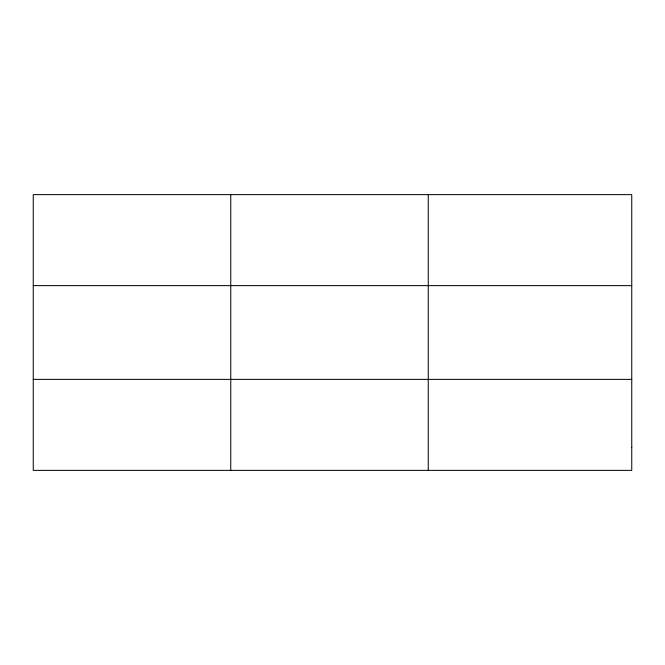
<?xml version="1.0" encoding="UTF-8"?>
<svg xmlns="http://www.w3.org/2000/svg" width="665" height="665" viewBox="0 0 665 665"><rect width="100%" height="100%" fill="white"/><g stroke="black" fill="none" stroke-linecap="round" stroke-linejoin="round"><path stroke-width="1" d="M230.755 470.371L230.755 194.629M428.26 470.371L428.26 194.629M33.25 285.626L631.75 285.626M33.25 379.374L631.75 379.374M631.75 447.62L631.75 470.371L33.25 470.371L33.25 194.629L631.75 194.629L631.75 447.62"/></g></svg>
